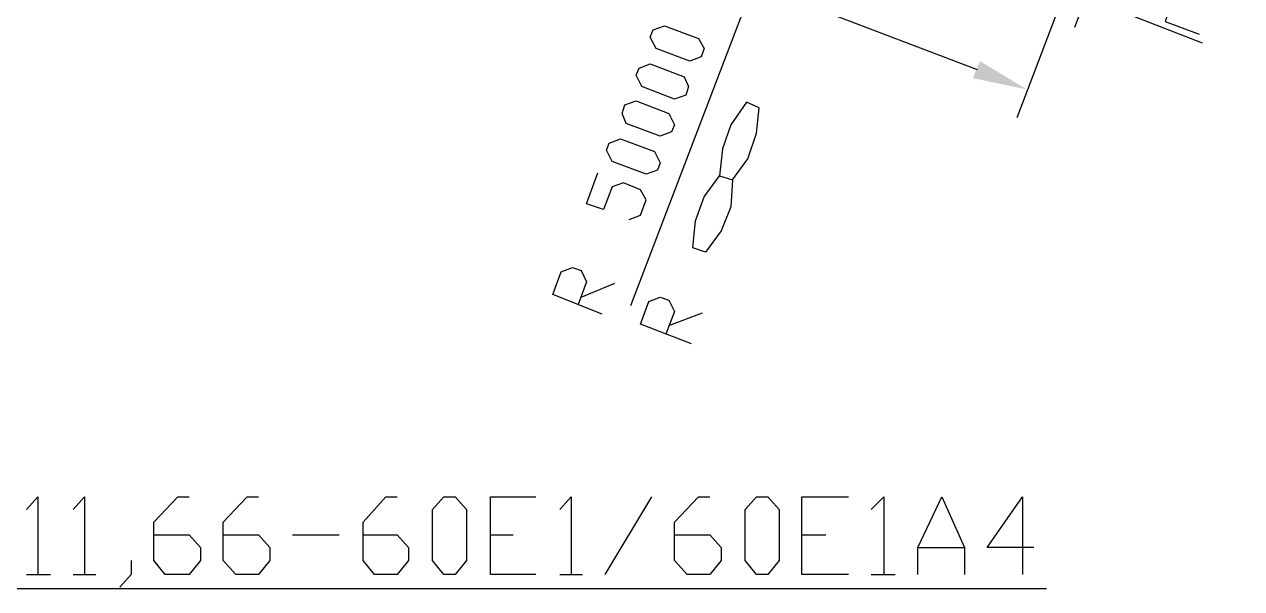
# Model space of a CAD drawing. Header units: millimetres. Extents: x -45 to 90, y -17 to 16.
# Drawn here: x -10.839 to -6.895, y -0.133 to 1.696 of the extents above; entities that cross this region are included whole.
import ezdxf

# ---------------------------------------------------------------- set-up
doc = ezdxf.new("R2010")
doc.units = ezdxf.units.MM
doc.layers.add('PDF_Geometry', color=7, linetype='Continuous')
doc.layers.add('PDF_Solid Fills', color=7, linetype='Continuous')

msp = doc.modelspace()

# ---------------------------------------------------------------- linework, layer by layer
at = {"layer": 'PDF_Geometry', "lineweight": 25}
for points in [[(-7.4538, 3.4014), (-8.013, 3.5069), (-8.1781, 2.6084), (-8.8749, 0.7839)], [(-10.6672, 2.659), (-7.7517, 1.5494)], [(-7.4354, 1.687), (-7.1741, 2.3792), (-7.275, 2.1179)], [(-6.8945, 2.2006), (-7.2887, 2.2737), (-7.6234, 1.3936)], [(-7.0916, 1.8428), (-7.055, 1.8568), (-6.9999, 1.8382), (-6.9816, 1.8016), (-6.9908, 1.7741), (-7.0275, 1.7557), (-7.0825, 1.7786), (-7.1237, 1.7603), (-7.1421, 1.7053), (-7.032, 1.664)], [(-7.2842, 1.7374), (-7.0229, 1.6365)], [(-8.5448, 1.1919), (-8.5494, 1.1048), (-8.5815, 1.0268), (-8.6319, 0.9581), (-8.6732, 0.9718), (-8.664, 1.0589), (-8.6365, 1.1369), (-8.5861, 1.2056), (-8.5448, 1.1919), (-8.4944, 1.2606), (-8.4669, 1.3431), (-8.4577, 1.4257), (-8.499, 1.444), (-8.5494, 1.3707), (-8.5769, 1.2927), (-8.5861, 1.2056)], [(-8.8794, 1.0635), (-8.8428, 1.0773), (-8.8244, 1.1277), (-8.8428, 1.1598), (-8.8978, 1.1827), (-8.9344, 1.1691), (-8.962, 1.0956), (-9.017, 1.1139), (-8.9803, 1.2148)], [(-8.9665, 0.7564), (-9.127, 0.8206), (-9.0995, 0.8939), (-9.0628, 0.9077), (-9.0353, 0.8985), (-9.017, 0.8618), (-9.0445, 0.7885)], [(-9.0353, 0.8114), (-8.9253, 0.8572)], [(-8.6777, 0.6601), (-8.8428, 0.7243), (-8.8153, 0.7976), (-8.7786, 0.8114), (-8.7511, 0.8022), (-8.7327, 0.7655), (-8.7603, 0.6922)], [(-8.7511, 0.7197), (-8.6411, 0.761)], [(-10.8323, 0.1238), (-10.7956, 0.165), (-10.7956, -0.0871)], [(-10.681, 0.1238), (-10.6443, 0.165), (-10.6443, -0.0871)], [(-10.4197, 0.0413), (-10.3051, 0.0413), (-10.2684, 0), (-10.2684, -0.0413), (-10.3051, -0.0871), (-10.383, -0.0871), (-10.4197, -0.0413), (-10.4197, 0.0825), (-10.3418, 0.165), (-10.3051, 0.165)], [(-10.1951, 0.0413), (-10.0805, 0.0413), (-10.0438, 0), (-10.0438, -0.0413), (-10.0805, -0.0871), (-10.1538, -0.0871), (-10.1951, -0.0413), (-10.1951, 0.0825), (-10.1172, 0.165), (-10.0805, 0.165)], [(-9.7413, 0.0413), (-9.6312, 0.0413), (-9.5946, 0), (-9.5946, -0.0413), (-9.6312, -0.0871), (-9.7046, -0.0871), (-9.7413, -0.0413), (-9.7413, 0.0825), (-9.6679, 0.165), (-9.6312, 0.165)], [(-9.182, -0.0871), (-9.3287, -0.0871), (-9.3287, 0.165), (-9.182, 0.165)], [(-9.1041, 0.1238), (-9.0674, 0.165), (-9.0674, -0.0871)], [(-8.9574, -0.0871), (-8.8061, 0.165)], [(-8.7327, 0.0413), (-8.6181, 0.0413), (-8.5815, 0), (-8.5815, -0.0413), (-8.6181, -0.0871), (-8.6915, -0.0871), (-8.7327, -0.0413), (-8.7327, 0.0825), (-8.6548, 0.165), (-8.6181, 0.165)], [(-8.1689, -0.0871), (-8.3202, -0.0871), (-8.3202, 0.165), (-8.1689, 0.165)], [(-8.0956, 0.1238), (-8.0543, 0.165), (-8.0543, -0.0871)], [(-7.9443, -0.0871), (-7.9443, 0), (-7.8663, 0.165), (-7.793, 0), (-7.793, -0.0871)], [(-7.5684, 0), (-7.7197, 0), (-7.6051, 0.165), (-7.6051, -0.0871)], [(-9.9705, 0.0413), (-9.8192, 0.0413)], [(-9.3287, 0.0413), (-9.2553, 0.0413)], [(-8.3202, 0.0413), (-8.2422, 0.0413)], [(-7.9443, 0), (-7.793, 0)], [(-10.493, -0.0413), (-10.493, -0.0871), (-10.5297, -0.1284)], [(-10.8323, -0.0871), (-10.7543, -0.0871)], [(-10.681, -0.0871), (-10.6077, -0.0871)], [(-9.1041, -0.0871), (-9.0307, -0.0871)], [(-8.0956, -0.0871), (-8.0176, -0.0871)], [(-13.4544, -0.1329), (-7.5271, -0.1329)]]:
    msp.add_lwpolyline(points, dxfattribs=at)
for points in [[(-8.6456, 1.5907), (-8.6823, 1.5769), (-8.7923, 1.6182), (-8.8107, 1.6549), (-8.8015, 1.6778), (-8.7648, 1.6915), (-8.6548, 1.6503), (-8.6365, 1.6182)], [(-8.6961, 1.4669), (-8.7327, 1.4532), (-8.8382, 1.4944), (-8.8565, 1.5311), (-8.8473, 1.554), (-8.8107, 1.5678), (-8.7007, 1.5265), (-8.6869, 1.4944)], [(-8.7419, 1.3477), (-8.7786, 1.334), (-8.8886, 1.3752), (-8.9024, 1.4073), (-8.8932, 1.4348), (-8.8565, 1.4486), (-8.7511, 1.4073), (-8.7327, 1.3707)], [(-8.7878, 1.224), (-8.8244, 1.2102), (-8.9344, 1.2515), (-8.9528, 1.2881), (-8.9436, 1.3111), (-8.9069, 1.3248), (-8.7969, 1.2837), (-8.7786, 1.2469)], [(-9.48, -0.0871), (-9.5166, -0.0413), (-9.5166, 0.1238), (-9.48, 0.165), (-9.4433, 0.165), (-9.4066, 0.1238), (-9.4066, -0.0413), (-9.4433, -0.0871)], [(-8.4669, -0.0871), (-8.5035, -0.0413), (-8.5035, 0.1238), (-8.4669, 0.165), (-8.4302, 0.165), (-8.3935, 0.1238), (-8.3935, -0.0413), (-8.4302, -0.0871)]]:
    msp.add_lwpolyline(points, close=True, dxfattribs=at)
at = {"layer": 'PDF_Solid Fills', "transparency": 33554559}
msp.add_solid([(-7.7426, 1.5769), (-7.7655, 1.5219), (-7.5913, 1.4853)], dxfattribs=at)

doc.saveas('drawing.dxf')
